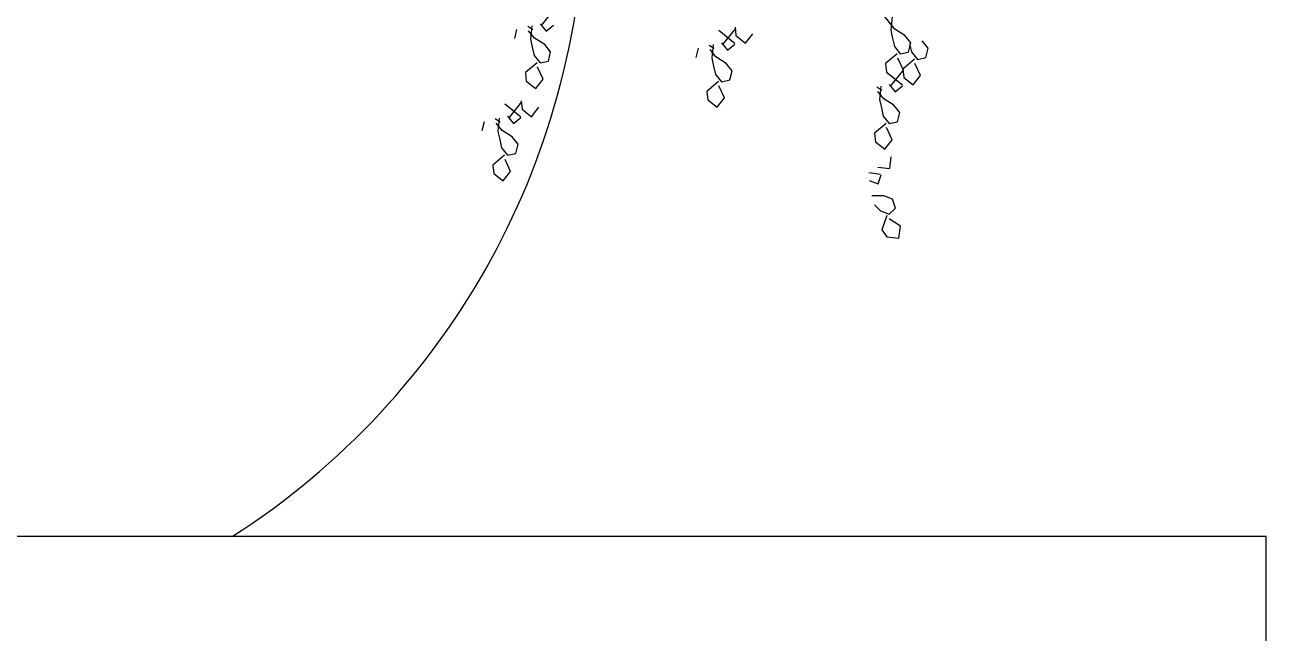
# Model space of a CAD drawing. Header units: inches. Extents: x 6.9 to 49.4, y 11.8 to 36.5.
# Drawn here: x 26.834 to 27.1966, y 13.1457 to 13.3235 of the extents above; entities that cross this region are included whole.
import ezdxf

# ---------------------------------------------------------------- set-up
doc = ezdxf.new("R2010")
doc.units = ezdxf.units.IN
doc.header["$MEASUREMENT"] = 0
doc.layers.add('1', color=1, linetype='Continuous')

msp = doc.modelspace()

# ---------------------------------------------------------------- linework, layer by layer
at = {"layer": '1'}
for p, q in [((26.98492, 13.32331), (26.98865, 13.328)), ((27.08814, 13.32228), (27.08431, 13.32702)), ((27.08734, 13.32591), (27.08694, 13.32201)), ((26.97765, 13.32219), (26.97698, 13.31951)), ((26.98236, 13.32207), (26.98088, 13.32301)), ((26.98289, 13.31965), (26.98115, 13.3218)), ((26.98209, 13.32328), (26.98168, 13.31938)), ((26.98451, 13.32381), (26.98625, 13.32166)), ((26.98625, 13.32166), (26.98841, 13.3234)), ((27.03673, 13.32194), (27.03947, 13.31976)), ((27.03792, 13.31781), (27.04165, 13.3225)), ((27.04145, 13.32283), (27.04173, 13.32037)), ((27.08694, 13.32201), (27.08747, 13.31959)), ((27.0911, 13.32039), (27.08814, 13.32228)), ((26.98168, 13.31938), (26.98221, 13.31697)), ((26.98584, 13.31776), (26.98289, 13.31965)), ((26.98758, 13.31561), (26.98584, 13.31776)), ((27.03536, 13.31657), (27.03388, 13.31751)), ((27.03509, 13.31778), (27.03468, 13.31388)), ((27.03751, 13.31831), (27.03925, 13.31616)), ((27.03862, 13.32037), (27.04136, 13.31819)), ((27.03925, 13.31616), (27.04141, 13.3179)), ((27.04173, 13.32037), (27.04447, 13.31819)), ((27.04447, 13.31819), (27.04665, 13.32093)), ((27.08747, 13.31959), (27.088, 13.31717)), ((27.09284, 13.31824), (27.0911, 13.32039)), ((27.09216, 13.31555), (27.09284, 13.31824)), ((27.09247, 13.31803), (27.093, 13.3156)), ((27.09784, 13.31667), (27.0961, 13.31882)), ((26.98221, 13.31697), (26.98275, 13.31454)), ((26.98275, 13.31454), (26.98448, 13.31239)), ((26.98691, 13.31292), (26.98758, 13.31561)), ((27.03065, 13.31669), (27.02998, 13.31401)), ((27.03589, 13.31415), (27.03415, 13.3163)), ((27.03468, 13.31388), (27.03521, 13.31147)), ((27.03884, 13.31226), (27.03589, 13.31415)), ((27.08886, 13.31507), (27.08545, 13.31219)), ((27.088, 13.31717), (27.08974, 13.31502)), ((27.08974, 13.31502), (27.09216, 13.31555)), ((27.093, 13.3156), (27.09474, 13.31345)), ((27.09474, 13.31345), (27.09716, 13.31398)), ((27.09716, 13.31398), (27.09784, 13.31667)), ((26.98361, 13.31244), (26.9802, 13.30956)), ((26.9854, 13.30765), (26.98375, 13.31121)), ((26.98448, 13.31239), (26.98691, 13.31292)), ((27.03521, 13.31147), (27.03575, 13.30904)), ((27.04058, 13.31011), (27.03884, 13.31226)), ((27.08545, 13.31219), (27.08573, 13.30973)), ((27.08692, 13.30559), (27.09065, 13.31028)), ((27.09065, 13.31028), (27.089, 13.31383)), ((27.09386, 13.3135), (27.09045, 13.31062)), ((27.09045, 13.31062), (27.09073, 13.30816)), ((27.09565, 13.30871), (27.094, 13.31227)), ((26.9802, 13.30956), (26.98048, 13.3071)), ((26.98048, 13.3071), (26.98322, 13.30492)), ((26.98322, 13.30492), (26.9854, 13.30765)), ((27.03661, 13.30694), (27.0332, 13.30406)), ((27.03575, 13.30904), (27.03748, 13.30689)), ((27.03748, 13.30689), (27.03991, 13.30742)), ((27.03991, 13.30742), (27.04058, 13.31011)), ((27.08573, 13.30973), (27.08847, 13.30754)), ((27.08762, 13.30816), (27.09036, 13.30597)), ((27.09073, 13.30816), (27.09347, 13.30598)), ((27.09347, 13.30598), (27.09565, 13.30871)), ((27.0332, 13.30406), (27.03348, 13.3016)), ((27.0384, 13.30215), (27.03675, 13.30571)), ((27.08436, 13.30435), (27.08288, 13.3053)), ((27.08489, 13.30193), (27.08315, 13.30409)), ((27.08409, 13.30556), (27.08368, 13.30167)), ((27.08651, 13.3061), (27.08825, 13.30394)), ((27.08825, 13.30394), (27.09041, 13.30568)), ((26.97423, 13.30044), (26.97697, 13.29826)), ((26.97542, 13.29631), (26.97915, 13.301)), ((26.97895, 13.30133), (26.97923, 13.29887)), ((26.98197, 13.29669), (26.98415, 13.29943)), ((27.03348, 13.3016), (27.03622, 13.29942)), ((27.03622, 13.29942), (27.0384, 13.30215)), ((27.08368, 13.30167), (27.08421, 13.29925)), ((27.08784, 13.30005), (27.08489, 13.30193)), ((27.08958, 13.29789), (27.08784, 13.30005)), ((26.97286, 13.29507), (26.97138, 13.29601)), ((26.97259, 13.29628), (26.97218, 13.29238)), ((26.97501, 13.29681), (26.97675, 13.29466)), ((26.97612, 13.29887), (26.97886, 13.29669)), ((26.97675, 13.29466), (26.97891, 13.2964)), ((26.97923, 13.29887), (26.98197, 13.29669)), ((27.08421, 13.29925), (27.08475, 13.29683)), ((27.08475, 13.29683), (27.08648, 13.29468)), ((27.08891, 13.29521), (27.08958, 13.29789)), ((26.96815, 13.29519), (26.96748, 13.29251)), ((26.97339, 13.29265), (26.97165, 13.2948)), ((26.97218, 13.29238), (26.97271, 13.28997)), ((26.97634, 13.29076), (26.97339, 13.29265)), ((27.08561, 13.29472), (27.0822, 13.29184)), ((27.0874, 13.28994), (27.08575, 13.29349)), ((27.08648, 13.29468), (27.08891, 13.29521)), ((26.97271, 13.28997), (26.97325, 13.28754)), ((26.97808, 13.28861), (26.97634, 13.29076)), ((26.97741, 13.28592), (26.97808, 13.28861)), ((27.0822, 13.29184), (27.08248, 13.28938)), ((27.08248, 13.28938), (27.08522, 13.2872)), ((27.08522, 13.2872), (27.0874, 13.28994)), ((26.97411, 13.28544), (26.9707, 13.28256)), ((26.97325, 13.28754), (26.97498, 13.28539)), ((26.97498, 13.28539), (26.97741, 13.28592)), ((27.08664, 13.2815), (27.08708, 13.28497)), ((26.9707, 13.28256), (26.97098, 13.2801)), ((26.9759, 13.28065), (26.97425, 13.28421)), ((27.08316, 13.28194), (27.08664, 13.2815)), ((26.97098, 13.2801), (26.97372, 13.27792)), ((26.97372, 13.27792), (26.9759, 13.28065)), ((27.0805, 13.28033), (27.08398, 13.27988)), ((27.08063, 13.27799), (27.08323, 13.27705)), ((27.08323, 13.27705), (27.08417, 13.27966)), ((27.0849, 13.27351), (27.0814, 13.27359)), ((27.08221, 13.27095), (27.08393, 13.26915)), ((27.08751, 13.27257), (27.0849, 13.27351)), ((27.08832, 13.26993), (27.08751, 13.27257)), ((27.08393, 13.26915), (27.08653, 13.26822)), ((27.08576, 13.2678), (27.08433, 13.26357)), ((27.08977, 13.26464), (27.08651, 13.26682)), ((27.08653, 13.26822), (27.08832, 13.26993)), ((27.08433, 13.26357), (27.08585, 13.26161)), ((27.08932, 13.26117), (27.08977, 13.26464)), ((27.08585, 13.26161), (27.08932, 13.26117)), ((27.19664, 13.17393), (25.73231, 13.17393)), ((27.19664, 12.59393), (27.19664, 13.17393))]:
    msp.add_line(p, q, dxfattribs=at)
msp.add_arc((26.77378, 13.36243), 0.22387, 302.6483, 359.9119, dxfattribs=at)

doc.saveas('drawing.dxf')
